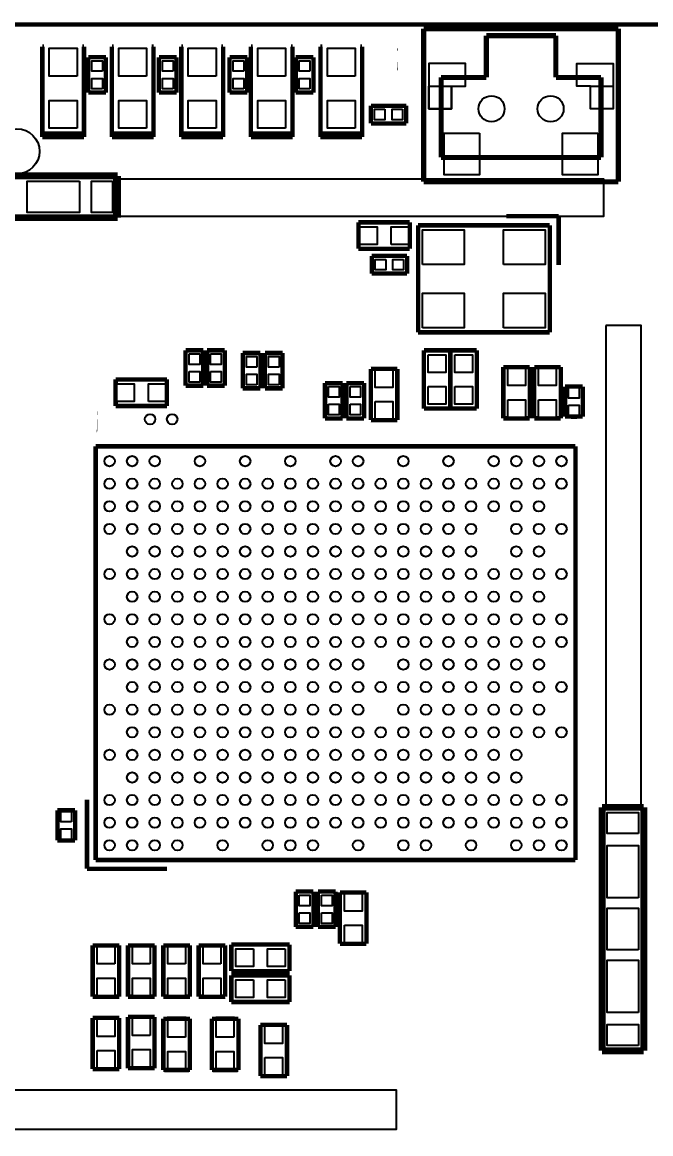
# Model space of a CAD drawing. Extents: x -0.1 to 61.6, y -10.9 to 72.
# Drawn here: x 20.54 to 38.62, y 40 to 71.97 of the extents above; entities that cross this region are included whole.
import ezdxf
from ezdxf.enums import TextEntityAlignment as Align

# ---------------------------------------------------------------- set-up
doc = ezdxf.new("R2010")
doc.units = 0
for name, color, linetype in [('BG_DESIGN_OUTLINE', 7, 'CONTINUOUS'), ('BG_OUTLINE', 5, 'CONTINUOUS'), ('PG_SILKSCREEN_TOP', 40, 'CONTINUOUS'), ('PIN_TOP', 141, 'CONTINUOUS'), ('RD_SILKSCREEN_TOP', 120, 'CONTINUOUS')]:
    doc.layers.add(name, color=color, linetype=linetype)

msp = doc.modelspace()

# ---------------------------------------------------------------- linework, layer by layer
at = {"layer": 'BG_DESIGN_OUTLINE'}
msp.add_lwpolyline([(0.508, 0), (61.040772, 0, 0.010521), (61.548772, 0.508), (61.548772, 71.402702, 0.010521), (61.040772, 71.910702), (0.508, 71.910702, 0.010521), (0, 71.402702), (0, 0.508, 0.010521)], format="xyb", close=True, dxfattribs=at)
at = {"layer": 'BG_OUTLINE', "const_width": 0.127}
msp.add_lwpolyline([(0, 0.508), (0, 71.402702, -0.010521), (0.508, 71.910702), (61.040772, 71.910702, -0.010521), (61.548772, 71.402702), (61.548772, 0.508, -0.010521), (61.040772, 0), (0.508, 0, -0.010521), (0, 0.508)], format="xyb", dxfattribs=at)
at = {"layer": 'BG_OUTLINE'}
msp.add_lwpolyline([(0.508, 0), (61.040772, 0, 0.010521), (61.548772, 0.508), (61.548772, 71.402702, 0.010521), (61.040772, 71.910702), (0.508, 71.910702, 0.010521), (0, 71.402702), (0, 0.508, 0.010521)], format="xyb", close=True, dxfattribs=at)
msp.add_lwpolyline([(0.508, 0), (61.040772, 0, 0.010521), (61.548772, 0.508), (61.548772, 71.402702, 0.010521), (61.040772, 71.910702), (0.508, 71.910702, 0.010521), (0, 71.402702), (0, 0.508, 0.010521)], format="xyb", close=True, dxfattribs=at)
msp.add_lwpolyline([(0.508, 0), (61.040772, 0, 0.010521), (61.548772, 0.508), (61.548772, 71.402702, 0.010521), (61.040772, 71.910702), (0.508, 71.910702, 0.010521), (0, 71.402702), (0, 0.508, 0.010521)], format="xyb", close=True, dxfattribs=at)
msp.add_lwpolyline([(0.508, 0), (61.040772, 0, 0.010521), (61.548772, 0.508), (61.548772, 71.402702, 0.010521), (61.040772, 71.910702), (0.508, 71.910702, 0.010521), (0, 71.402702), (0, 0.508, 0.010521)], format="xyb", close=True, dxfattribs=at)
msp.add_lwpolyline([(0.508, 0), (61.040772, 0, 0.010521), (61.548772, 0.508), (61.548772, 71.402702, 0.010521), (61.040772, 71.910702), (0.508, 71.910702, 0.010521), (0, 71.402702), (0, 0.508, 0.010521)], format="xyb", close=True, dxfattribs=at)
msp.add_lwpolyline([(0.508, 0), (61.040772, 0, 0.010521), (61.548772, 0.508), (61.548772, 71.402702, 0.010521), (61.040772, 71.910702), (0.508, 71.910702, 0.010521), (0, 71.402702), (0, 0.508, 0.010521)], format="xyb", close=True, dxfattribs=at)
at = {"layer": 'PG_SILKSCREEN_TOP'}
for points, const_width in [([(32.084518, 71.784464), (37.68471, 71.784464)], 0.150114), ([(32.084518, 67.384422), (32.084518, 71.784464)], 0.150114), ([(33.884616, 71.584566), (35.884612, 71.584566)], 0.150114), ([(33.884616, 70.384416), (33.884616, 71.584566)], 0.150114), ([(35.884612, 71.584566), (35.884612, 70.384416)], 0.150114), ([(37.68471, 71.784464), (37.68471, 67.384422)], 0.150114), ([(21.113242, 71.273416), (21.113242, 68.673472)], 0.127), ([(21.16328, 71.273416), (21.113242, 71.273416)], 0.127), ([(22.313138, 71.273416), (22.2631, 71.273416)], 0.127), ([(22.313138, 68.673472), (22.313138, 71.273416)], 0.127), ([(23.113238, 71.273416), (23.113238, 68.673472)], 0.127), ([(23.163276, 71.273416), (23.113238, 71.273416)], 0.127), ([(24.313134, 71.273416), (24.263096, 71.273416)], 0.127), ([(24.313134, 68.673472), (24.313134, 71.273416)], 0.127), ([(25.113234, 71.273416), (25.113234, 68.673472)], 0.127), ([(25.163272, 71.273416), (25.113234, 71.273416)], 0.127), ([(26.31313, 71.273416), (26.263092, 71.273416)], 0.127), ([(26.31313, 68.673472), (26.31313, 71.273416)], 0.127), ([(27.11323, 71.273416), (27.11323, 68.673472)], 0.127), ([(27.163268, 71.273416), (27.11323, 71.273416)], 0.127), ([(28.313126, 71.273416), (28.263088, 71.273416)], 0.127), ([(28.313126, 68.673472), (28.313126, 71.273416)], 0.127), ([(29.113226, 71.273416), (29.113226, 68.673472)], 0.127), ([(29.163264, 71.273416), (29.113226, 71.273416)], 0.127), ([(30.313122, 71.273416), (30.263084, 71.273416)], 0.127), ([(30.313122, 68.673472), (30.313122, 71.273416)], 0.127), ([(22.43582, 70.968108), (22.94382, 70.968108)], 0.127), ([(22.43582, 69.952108), (22.43582, 70.968108)], 0.127), ([(22.94382, 70.968108), (22.94382, 69.952108)], 0.127), ([(24.46782, 70.968108), (24.97582, 70.968108)], 0.127), ([(24.46782, 69.952108), (24.46782, 70.968108)], 0.127), ([(24.97582, 70.968108), (24.97582, 69.952108)], 0.127), ([(26.49982, 70.968108), (27.00782, 70.968108)], 0.127), ([(26.49982, 69.952108), (26.49982, 70.968108)], 0.127), ([(27.00782, 70.968108), (27.00782, 69.952108)], 0.127), ([(28.40482, 70.968108), (28.91282, 70.968108)], 0.127), ([(28.40482, 69.952108), (28.40482, 70.968108)], 0.127), ([(28.91282, 70.968108), (28.91282, 69.952108)], 0.127), ([(32.584644, 70.384416), (33.884616, 70.384416)], 0.150114), ([(32.584644, 68.084446), (32.584644, 70.384416)], 0.150114), ([(35.884612, 70.384416), (37.184584, 70.384416)], 0.150114), ([(37.184584, 70.384416), (37.184584, 68.084446)], 0.150114), ([(22.94382, 69.952108), (22.43582, 69.952108)], 0.127), ([(24.97582, 69.952108), (24.46782, 69.952108)], 0.127), ([(27.00782, 69.952108), (26.49982, 69.952108)], 0.127), ([(28.91282, 69.952108), (28.40482, 69.952108)], 0.127), ([(30.56382, 69.571108), (31.57982, 69.571108)], 0.127), ([(30.56382, 69.063108), (30.56382, 69.571108)], 0.127), ([(31.57982, 69.571108), (31.57982, 69.063108)], 0.127), ([(31.57982, 69.063108), (30.56382, 69.063108)], 0.127), ([(21.113242, 68.773548), (22.313138, 68.773548)], 0.127), ([(21.113242, 68.722494), (22.313138, 68.722494)], 0.127), ([(23.113238, 68.773548), (24.313134, 68.773548)], 0.127), ([(23.113238, 68.722494), (24.313134, 68.722494)], 0.127), ([(25.113234, 68.773548), (26.31313, 68.773548)], 0.127), ([(25.113234, 68.722494), (26.31313, 68.722494)], 0.127), ([(27.11323, 68.773548), (28.313126, 68.773548)], 0.127), ([(27.11323, 68.722494), (28.313126, 68.722494)], 0.127), ([(29.113226, 68.773548), (30.313122, 68.773548)], 0.127), ([(29.113226, 68.722494), (30.313122, 68.722494)], 0.127), ([(21.113242, 68.673472), (22.313138, 68.673472)], 0.127), ([(23.113238, 68.673472), (24.313134, 68.673472)], 0.127), ([(25.113234, 68.673472), (26.31313, 68.673472)], 0.127), ([(27.11323, 68.673472), (28.313126, 68.673472)], 0.127), ([(29.113226, 68.673472), (30.313122, 68.673472)], 0.127), ([(37.184584, 68.084446), (32.584644, 68.084446)], 0.150114), ([(16.278352, 67.552062), (23.278592, 67.552062)], 0.199898), ([(23.278592, 67.552062), (23.278592, 66.352166)], 0.199898), ([(37.68471, 67.384422), (32.084518, 67.384422)], 0.150114), ([(23.278592, 66.352166), (16.278352, 66.352166)], 0.199898), ([(31.924244, 66.132202), (31.924244, 63.054484)], 0.127), ([(35.708844, 66.132202), (31.924244, 66.132202)], 0.127), ([(34.465006, 66.392806), (35.96513, 66.392806)], 0.127), ([(35.708844, 63.054484), (35.708844, 66.132202)], 0.127), ([(35.96513, 66.392806), (35.96513, 64.992758)], 0.127), ([(30.58922, 65.253108), (31.60522, 65.253108)], 0.127), ([(30.58922, 64.745108), (30.58922, 65.253108)], 0.127), ([(31.60522, 65.253108), (31.60522, 64.745108)], 0.127), ([(31.60522, 64.745108), (30.58922, 64.745108)], 0.127), ([(31.924244, 63.054484), (35.708844, 63.054484)], 0.127), ([(25.234138, 62.535308), (25.742138, 62.535308)], 0.127), ([(25.234138, 61.519308), (25.234138, 62.535308)], 0.127), ([(25.742138, 62.535308), (25.742138, 61.519308)], 0.127), ([(25.852374, 62.535308), (26.360374, 62.535308)], 0.127), ([(25.852374, 61.519308), (25.852374, 62.535308)], 0.127), ([(26.360374, 62.535308), (26.360374, 61.519308)], 0.127), ([(26.88082, 62.459108), (27.38882, 62.459108)], 0.127), ([(26.88082, 61.443108), (26.88082, 62.459108)], 0.127), ([(27.38882, 62.459108), (27.38882, 61.443108)], 0.127), ([(27.51582, 62.459108), (28.02382, 62.459108)], 0.127), ([(27.51582, 61.443108), (27.51582, 62.459108)], 0.127), ([(28.02382, 62.459108), (28.02382, 61.443108)], 0.127), ([(32.08782, 62.535308), (32.08782, 60.858908)], 0.127), ([(32.84982, 62.535308), (32.08782, 62.535308)], 0.127), ([(32.84982, 62.535308), (32.84982, 60.858908)], 0.127), ([(33.61182, 62.535308), (32.84982, 62.535308)], 0.127), ([(32.84982, 60.858908), (32.84982, 62.535308)], 0.127), ([(33.61182, 60.858908), (33.61182, 62.535308)], 0.127), ([(25.742138, 61.519308), (25.234138, 61.519308)], 0.127), ([(26.360374, 61.519308), (25.852374, 61.519308)], 0.127), ([(27.38882, 61.443108), (26.88082, 61.443108)], 0.127), ([(28.02382, 61.443108), (27.51582, 61.443108)], 0.127), ([(29.24429, 61.59373), (29.75229, 61.59373)], 0.127), ([(29.24429, 60.57773), (29.24429, 61.59373)], 0.127), ([(29.75229, 61.59373), (29.75229, 60.57773)], 0.127), ([(29.862526, 61.59373), (30.370526, 61.59373)], 0.127), ([(29.862526, 60.57773), (29.862526, 61.59373)], 0.127), ([(30.370526, 61.59373), (30.370526, 60.57773)], 0.127), ([(32.08782, 60.858908), (32.84982, 60.858908)], 0.127), ([(32.84982, 60.858908), (33.61182, 60.858908)], 0.127), ([(29.75229, 60.57773), (29.24429, 60.57773)], 0.127), ([(30.370526, 60.57773), (29.862526, 60.57773)], 0.127), ([(36.44773, 59.773058), (22.64791, 59.773058)], 0.127), ([(22.64791, 59.773058), (22.64791, 47.873158)], 0.127), ([(36.44773, 47.873158), (36.44773, 59.773058)], 0.127), ([(22.39772, 49.6062), (22.39772, 47.623222)], 0.127), ([(37.215572, 49.388522), (38.415468, 49.388522)], 0.199898), ([(37.215572, 42.388282), (37.215572, 49.388522)], 0.199898), ([(38.415468, 49.388522), (38.415468, 42.388282)], 0.199898), ([(22.39772, 47.623222), (24.697944, 47.623222)], 0.127), ([(22.64791, 47.873158), (36.44773, 47.873158)], 0.127), ([(28.40482, 46.965108), (28.91282, 46.965108)], 0.127), ([(28.40482, 45.949108), (28.40482, 46.965108)], 0.127), ([(28.91282, 46.965108), (28.91282, 45.949108)], 0.127), ([(29.03982, 46.965108), (29.54782, 46.965108)], 0.127), ([(29.03982, 45.949108), (29.03982, 46.965108)], 0.127), ([(29.54782, 46.965108), (29.54782, 45.949108)], 0.127), ([(28.91282, 45.949108), (28.40482, 45.949108)], 0.127), ([(29.54782, 45.949108), (29.03982, 45.949108)], 0.127), ([(28.22702, 45.441108), (26.55062, 45.441108)], 0.127), ([(26.55062, 45.441108), (26.55062, 44.679108)], 0.127), ([(28.22702, 44.679108), (28.22702, 45.441108)], 0.127), ([(26.55062, 44.679108), (28.22702, 44.679108)], 0.127), ([(28.22702, 44.552108), (26.55062, 44.552108)], 0.127), ([(26.55062, 44.552108), (26.55062, 43.790108)], 0.127), ([(28.22702, 43.790108), (28.22702, 44.552108)], 0.127), ([(26.55062, 43.790108), (28.22702, 43.790108)], 0.127), ([(38.415468, 42.388282), (37.215572, 42.388282)], 0.199898)]:
    msp.add_lwpolyline(points, dxfattribs=dict(at, const_width=const_width))
for points in [[(32.234632, 69.484494), (32.884618, 69.484494), (32.884618, 70.13448), (33.284668, 70.13448), (33.284668, 70.784466), (32.234632, 70.784466)], [(37.534596, 69.484494), (36.88461, 69.484494), (36.88461, 70.13448), (36.48456, 70.13448), (36.48456, 70.784466), (37.534596, 70.784466)], [(23.17242, 67.462908), (23.17242, 66.396108), (37.26942, 66.396108), (37.26942, 67.462908)], [(37.32022, 63.246508), (37.32022, 49.352708), (38.33622, 49.352708), (38.33622, 63.246508)], [(18.09242, 40.132508), (31.297118, 40.132508), (31.297118, 41.250108), (18.09242, 41.250108)]]:
    msp.add_lwpolyline(points, close=True, dxfattribs=at)
at = {"layer": 'PG_SILKSCREEN_TOP', "const_width": 0.127}
for points in [[(31.68142, 65.456308), (30.20822, 65.456308, -0.006773), (30.20822, 66.218308)], [(30.20822, 66.218308), (31.68142, 66.218308, -0.006773), (31.68142, 65.456308)], [(30.56382, 60.528708), (30.56382, 62.001908, -0.006773), (31.32582, 62.001908)], [(31.32582, 62.001908), (31.32582, 60.528708, -0.006773), (30.56382, 60.528708)], [(34.37382, 60.579508), (34.37382, 62.052708, -0.006773), (35.13582, 62.052708)], [(35.13582, 62.052708), (35.13582, 60.579508, -0.006773), (34.37382, 60.579508)], [(35.26282, 60.579508), (35.26282, 62.052708, -0.006773), (36.02482, 62.052708)], [(36.02482, 62.052708), (36.02482, 60.579508, -0.006773), (35.26282, 60.579508)], [(24.69642, 60.935108), (23.22322, 60.935108, -0.006773), (23.22322, 61.697108)], [(23.22322, 61.697108), (24.69642, 61.697108, -0.006773), (24.69642, 60.935108)], [(36.15182, 60.630308), (36.15182, 61.493908, -0.007621), (36.65982, 61.493908)], [(36.65982, 61.493908), (36.65982, 60.630308, -0.007621), (36.15182, 60.630308)], [(21.54682, 48.438308), (21.54682, 49.301908, -0.007621), (22.05482, 49.301908)], [(22.05482, 49.301908), (22.05482, 48.438308, -0.007621), (21.54682, 48.438308)], [(29.67482, 45.466508), (29.67482, 46.939708, -0.006773), (30.43682, 46.939708)], [(30.43682, 46.939708), (30.43682, 45.466508, -0.006773), (29.67482, 45.466508)], [(22.56282, 43.942508), (22.56282, 45.415708, -0.006773), (23.32482, 45.415708)], [(23.32482, 45.415708), (23.32482, 43.942508, -0.006773), (22.56282, 43.942508)], [(23.57882, 43.942508), (23.57882, 45.415708, -0.006773), (24.34082, 45.415708)], [(24.34082, 45.415708), (24.34082, 43.942508, -0.006773), (23.57882, 43.942508)], [(24.59482, 43.942508), (24.59482, 45.415708, -0.006773), (25.35682, 45.415708)], [(25.35682, 45.415708), (25.35682, 43.942508, -0.006773), (24.59482, 43.942508)], [(25.61082, 43.942508), (25.61082, 45.415708, -0.006773), (26.37282, 45.415708)], [(26.37282, 45.415708), (26.37282, 43.942508, -0.006773), (25.61082, 43.942508)], [(22.56282, 41.859708), (22.56282, 43.332908, -0.006773), (23.32482, 43.332908)], [(23.32482, 43.332908), (23.32482, 41.859708, -0.006773), (22.56282, 41.859708)], [(23.57882, 41.885108), (23.57882, 43.358308, -0.006773), (24.34082, 43.358308)], [(24.34082, 43.358308), (24.34082, 41.885108, -0.006773), (23.57882, 41.885108)], [(24.59482, 41.834308), (24.59482, 43.307508, -0.006773), (25.35682, 43.307508)], [(25.35682, 43.307508), (25.35682, 41.834308, -0.006773), (24.59482, 41.834308)], [(25.99182, 41.834308), (25.99182, 43.307508, -0.006773), (26.75382, 43.307508)], [(26.75382, 43.307508), (26.75382, 41.834308, -0.006773), (25.99182, 41.834308)], [(27.38882, 41.656508), (27.38882, 43.129708, -0.006773), (28.15082, 43.129708)], [(28.15082, 43.129708), (28.15082, 41.656508, -0.006773), (27.38882, 41.656508)]]:
    msp.add_lwpolyline(points, format="xyb", dxfattribs=at)
at = {"layer": 'PIN_TOP'}
for points in [[(22.11324, 70.423532), (21.31314, 70.423532), (21.31314, 71.223632), (22.11324, 71.223632)], [(24.113236, 70.423532), (23.313136, 70.423532), (23.313136, 71.223632), (24.113236, 71.223632)], [(26.113232, 70.423532), (25.313132, 70.423532), (25.313132, 71.223632), (26.113232, 71.223632)], [(28.113228, 70.423532), (27.313128, 70.423532), (27.313128, 71.223632), (28.113228, 71.223632)], [(30.113224, 70.423532), (29.313124, 70.423532), (29.313124, 71.223632), (30.113224, 71.223632)], [(22.84222, 70.561708), (22.53742, 70.561708), (22.53742, 70.866508), (22.84222, 70.866508)], [(24.87422, 70.561708), (24.56942, 70.561708), (24.56942, 70.866508), (24.87422, 70.866508)], [(26.90622, 70.561708), (26.60142, 70.561708), (26.60142, 70.866508), (26.90622, 70.866508)], [(28.81122, 70.561708), (28.50642, 70.561708), (28.50642, 70.866508), (28.81122, 70.866508)], [(22.84222, 70.053708), (22.53742, 70.053708), (22.53742, 70.358508), (22.84222, 70.358508)], [(24.87422, 70.053708), (24.56942, 70.053708), (24.56942, 70.358508), (24.87422, 70.358508)], [(26.90622, 70.053708), (26.60142, 70.053708), (26.60142, 70.358508), (26.90622, 70.358508)], [(28.81122, 70.053708), (28.50642, 70.053708), (28.50642, 70.358508), (28.81122, 70.358508)], [(32.884491, 70.134607), (32.884491, 69.484621), (32.234505, 69.484621), (32.234505, 70.134607)], [(37.534723, 70.134607), (37.534723, 69.484621), (36.884737, 69.484621), (36.884737, 70.134607)], [(22.11324, 68.923408), (21.31314, 68.923408), (21.31314, 69.723508), (22.11324, 69.723508)], [(24.113236, 68.923408), (23.313136, 68.923408), (23.313136, 69.723508), (24.113236, 69.723508)], [(26.113232, 68.923408), (25.313132, 68.923408), (25.313132, 69.723508), (26.113232, 69.723508)], [(28.113228, 68.923408), (27.313128, 68.923408), (27.313128, 69.723508), (28.113228, 69.723508)], [(30.113224, 68.923408), (29.313124, 68.923408), (29.313124, 69.723508), (30.113224, 69.723508)], [(30.97022, 69.469508), (30.97022, 69.164708), (30.66542, 69.164708), (30.66542, 69.469508)], [(31.47822, 69.469508), (31.47822, 69.164708), (31.17342, 69.164708), (31.17342, 69.469508)], [(33.692592, 68.78447), (33.692592, 67.584574), (32.676592, 67.584574), (32.676592, 68.78447)], [(37.092636, 68.78447), (37.092636, 67.584574), (36.076636, 67.584574), (36.076636, 68.78447)], [(22.178518, 67.402075), (22.178518, 66.502153), (20.678394, 66.502153), (20.678394, 67.402075)], [(23.128478, 67.402075), (23.128478, 66.502153), (22.52853, 66.502153), (22.52853, 67.402075)], [(30.23362, 65.583308), (30.23362, 66.091308), (30.74162, 66.091308), (30.74162, 65.583308)], [(31.14802, 65.583308), (31.14802, 66.091308), (31.65602, 66.091308), (31.65602, 65.583308)], [(32.049974, 65.00241), (32.049974, 66.002408), (33.24987, 66.002408), (33.24987, 65.00241)], [(34.38017, 65.004188), (34.38017, 66.004186), (35.580066, 66.004186), (35.580066, 65.004188)], [(30.99562, 65.151508), (30.99562, 64.846708), (30.69082, 64.846708), (30.69082, 65.151508)], [(31.50362, 65.151508), (31.50362, 64.846708), (31.19882, 64.846708), (31.19882, 65.151508)], [(32.051752, 63.180976), (32.051752, 64.180974), (33.251648, 64.180974), (33.251648, 63.180976)], [(34.378392, 63.180976), (34.378392, 64.180974), (35.578288, 64.180974), (35.578288, 63.180976)], [(25.335738, 62.433708), (25.640538, 62.433708), (25.640538, 62.128908), (25.335738, 62.128908)], [(25.953974, 62.433708), (26.258774, 62.433708), (26.258774, 62.128908), (25.953974, 62.128908)], [(27.28722, 62.052708), (26.98242, 62.052708), (26.98242, 62.357508), (27.28722, 62.357508)], [(27.92222, 62.052708), (27.61742, 62.052708), (27.61742, 62.357508), (27.92222, 62.357508)], [(32.21482, 62.408308), (32.72282, 62.408308), (32.72282, 61.900308), (32.21482, 61.900308)], [(32.97682, 62.408308), (33.48482, 62.408308), (33.48482, 61.900308), (32.97682, 61.900308)], [(25.335738, 61.925708), (25.640538, 61.925708), (25.640538, 61.620908), (25.335738, 61.620908)], [(25.953974, 61.925708), (26.258774, 61.925708), (26.258774, 61.620908), (25.953974, 61.620908)], [(27.28722, 61.544708), (26.98242, 61.544708), (26.98242, 61.849508), (27.28722, 61.849508)], [(27.92222, 61.544708), (27.61742, 61.544708), (27.61742, 61.849508), (27.92222, 61.849508)], [(30.69082, 61.976508), (31.19882, 61.976508), (31.19882, 61.468508), (30.69082, 61.468508)], [(34.50082, 62.027308), (35.00882, 62.027308), (35.00882, 61.519308), (34.50082, 61.519308)], [(35.38982, 62.027308), (35.89782, 62.027308), (35.89782, 61.519308), (35.38982, 61.519308)], [(23.24862, 61.062108), (23.24862, 61.570108), (23.75662, 61.570108), (23.75662, 61.062108)], [(24.16302, 61.062108), (24.16302, 61.570108), (24.67102, 61.570108), (24.67102, 61.062108)], [(29.34589, 61.49213), (29.65069, 61.49213), (29.65069, 61.18733), (29.34589, 61.18733)], [(29.964126, 61.49213), (30.268926, 61.49213), (30.268926, 61.18733), (29.964126, 61.18733)], [(32.21482, 61.493908), (32.72282, 61.493908), (32.72282, 60.985908), (32.21482, 60.985908)], [(32.97682, 61.493908), (33.48482, 61.493908), (33.48482, 60.985908), (32.97682, 60.985908)], [(36.25342, 61.468508), (36.55822, 61.468508), (36.55822, 61.163708), (36.25342, 61.163708)], [(34.50082, 61.112908), (35.00882, 61.112908), (35.00882, 60.604908), (34.50082, 60.604908)], [(35.38982, 61.112908), (35.89782, 61.112908), (35.89782, 60.604908), (35.38982, 60.604908)], [(29.34589, 60.98413), (29.65069, 60.98413), (29.65069, 60.67933), (29.34589, 60.67933)], [(29.964126, 60.98413), (30.268926, 60.98413), (30.268926, 60.67933), (29.964126, 60.67933)], [(30.69082, 61.062108), (31.19882, 61.062108), (31.19882, 60.554108), (30.69082, 60.554108)], [(36.25342, 60.960508), (36.55822, 60.960508), (36.55822, 60.655708), (36.25342, 60.655708)], [(21.95322, 48.971708), (21.64842, 48.971708), (21.64842, 49.276508), (21.95322, 49.276508)], [(38.265481, 48.63846), (37.365559, 48.63846), (37.365559, 49.238408), (38.265481, 49.238408)], [(21.95322, 48.463708), (21.64842, 48.463708), (21.64842, 48.768508), (21.95322, 48.768508)], [(38.265481, 46.788324), (37.365559, 46.788324), (37.365559, 48.288448), (38.265481, 48.288448)], [(28.50642, 46.863508), (28.81122, 46.863508), (28.81122, 46.558708), (28.50642, 46.558708)], [(29.14142, 46.863508), (29.44622, 46.863508), (29.44622, 46.558708), (29.14142, 46.558708)], [(29.80182, 46.914308), (30.30982, 46.914308), (30.30982, 46.406308), (29.80182, 46.406308)], [(38.265481, 45.288454), (37.365559, 45.288454), (37.365559, 46.48835), (38.265481, 46.48835)], [(28.50642, 46.355508), (28.81122, 46.355508), (28.81122, 46.050708), (28.50642, 46.050708)], [(29.14142, 46.355508), (29.44622, 46.355508), (29.44622, 46.050708), (29.14142, 46.050708)], [(29.80182, 45.999908), (30.30982, 45.999908), (30.30982, 45.491908), (29.80182, 45.491908)], [(23.19782, 44.882308), (22.68982, 44.882308), (22.68982, 45.390308), (23.19782, 45.390308)], [(24.21382, 44.882308), (23.70582, 44.882308), (23.70582, 45.390308), (24.21382, 45.390308)], [(25.22982, 44.882308), (24.72182, 44.882308), (24.72182, 45.390308), (25.22982, 45.390308)], [(26.24582, 44.882308), (25.73782, 44.882308), (25.73782, 45.390308), (26.24582, 45.390308)], [(27.18562, 45.314108), (27.18562, 44.806108), (26.67762, 44.806108), (26.67762, 45.314108)], [(28.10002, 45.314108), (28.10002, 44.806108), (27.59202, 44.806108), (27.59202, 45.314108)], [(38.265481, 43.488356), (37.365559, 43.488356), (37.365559, 44.98848), (38.265481, 44.98848)], [(23.19782, 43.967908), (22.68982, 43.967908), (22.68982, 44.475908), (23.19782, 44.475908)], [(24.21382, 43.967908), (23.70582, 43.967908), (23.70582, 44.475908), (24.21382, 44.475908)], [(25.22982, 43.967908), (24.72182, 43.967908), (24.72182, 44.475908), (25.22982, 44.475908)], [(26.24582, 43.967908), (25.73782, 43.967908), (25.73782, 44.475908), (26.24582, 44.475908)], [(27.18562, 44.425108), (27.18562, 43.917108), (26.67762, 43.917108), (26.67762, 44.425108)], [(28.10002, 44.425108), (28.10002, 43.917108), (27.59202, 43.917108), (27.59202, 44.425108)], [(22.68982, 43.307508), (23.19782, 43.307508), (23.19782, 42.799508), (22.68982, 42.799508)], [(24.21382, 42.824908), (23.70582, 42.824908), (23.70582, 43.332908), (24.21382, 43.332908)], [(25.22982, 42.774108), (24.72182, 42.774108), (24.72182, 43.282108), (25.22982, 43.282108)], [(26.62682, 42.774108), (26.11882, 42.774108), (26.11882, 43.282108), (26.62682, 43.282108)], [(27.51582, 43.104308), (28.02382, 43.104308), (28.02382, 42.596308), (27.51582, 42.596308)], [(38.265481, 42.538396), (37.365559, 42.538396), (37.365559, 43.138344), (38.265481, 43.138344)], [(22.68982, 42.393108), (23.19782, 42.393108), (23.19782, 41.885108), (22.68982, 41.885108)], [(24.21382, 41.910508), (23.70582, 41.910508), (23.70582, 42.418508), (24.21382, 42.418508)], [(25.22982, 41.859708), (24.72182, 41.859708), (24.72182, 42.367708), (25.22982, 42.367708)], [(26.62682, 41.859708), (26.11882, 41.859708), (26.11882, 42.367708), (26.62682, 42.367708)], [(27.51582, 42.189908), (28.02382, 42.189908), (28.02382, 41.681908), (27.51582, 41.681908)]]:
    msp.add_lwpolyline(points, close=True, dxfattribs=at)
for centre, radius in [((34.03473, 69.484494), 0.375031), ((35.734498, 69.484494), 0.375031), ((20.382992, 68.260214), 0.649986), ((24.21382, 60.554108), 0.149987), ((24.84882, 60.554108), 0.149987), ((23.047706, 59.348116), 0.149987), ((23.697946, 59.348116), 0.149987), ((24.347932, 59.348116), 0.149987), ((25.647904, 59.348116), 0.149987), ((26.947876, 59.348116), 0.149987), ((28.247848, 59.348116), 0.149987), ((29.54782, 59.348116), 0.149987), ((30.197806, 59.348116), 0.149987), ((31.497778, 59.348116), 0.149987), ((32.79775, 59.348116), 0.149987), ((34.097722, 59.348116), 0.149987), ((34.747708, 59.348116), 0.149987), ((35.397694, 59.348116), 0.149987), ((36.047934, 59.348116), 0.149987), ((23.047706, 58.69813), 0.149987), ((23.697946, 58.69813), 0.149987), ((24.347932, 58.69813), 0.149987), ((24.997918, 58.69813), 0.149987), ((25.647904, 58.69813), 0.149987), ((26.29789, 58.69813), 0.149987), ((26.947876, 58.69813), 0.149987), ((27.597862, 58.69813), 0.149987), ((28.247848, 58.69813), 0.149987), ((28.897834, 58.69813), 0.149987), ((29.54782, 58.69813), 0.149987), ((30.197806, 58.69813), 0.149987), ((30.847792, 58.69813), 0.149987), ((31.497778, 58.69813), 0.149987), ((32.147764, 58.69813), 0.149987), ((32.79775, 58.69813), 0.149987), ((33.447736, 58.69813), 0.149987), ((34.097722, 58.69813), 0.149987), ((34.747708, 58.69813), 0.149987), ((35.397694, 58.69813), 0.149987), ((36.047934, 58.69813), 0.149987), ((23.047706, 58.048144), 0.149987), ((23.697946, 58.048144), 0.149987), ((24.347932, 58.048144), 0.149987), ((24.997918, 58.048144), 0.149987), ((25.647904, 58.048144), 0.149987), ((26.29789, 58.048144), 0.149987), ((26.947876, 58.048144), 0.149987), ((27.597862, 58.048144), 0.149987), ((28.247848, 58.048144), 0.149987), ((28.897834, 58.048144), 0.149987), ((29.54782, 58.048144), 0.149987), ((30.197806, 58.048144), 0.149987), ((30.847792, 58.048144), 0.149987), ((31.497778, 58.048144), 0.149987), ((32.147764, 58.048144), 0.149987), ((32.79775, 58.048144), 0.149987), ((33.447736, 58.048144), 0.149987), ((34.097722, 58.048144), 0.149987), ((34.747708, 58.048144), 0.149987), ((35.397694, 58.048144), 0.149987), ((23.047706, 57.398158), 0.149987), ((23.697946, 57.398158), 0.149987), ((24.347932, 57.398158), 0.149987), ((24.997918, 57.398158), 0.149987), ((25.647904, 57.398158), 0.149987), ((26.29789, 57.398158), 0.149987), ((26.947876, 57.398158), 0.149987), ((27.597862, 57.398158), 0.149987), ((28.247848, 57.398158), 0.149987), ((28.897834, 57.398158), 0.149987), ((29.54782, 57.398158), 0.149987), ((30.197806, 57.398158), 0.149987), ((30.847792, 57.398158), 0.149987), ((31.497778, 57.398158), 0.149987), ((32.147764, 57.398158), 0.149987), ((32.79775, 57.398158), 0.149987), ((33.447736, 57.398158), 0.149987), ((34.747708, 57.398158), 0.149987), ((35.397694, 57.398158), 0.149987), ((36.047934, 57.398158), 0.149987), ((23.697946, 56.748172), 0.149987), ((24.347932, 56.748172), 0.149987), ((24.997918, 56.748172), 0.149987), ((25.647904, 56.748172), 0.149987), ((26.29789, 56.748172), 0.149987), ((26.947876, 56.748172), 0.149987), ((27.597862, 56.748172), 0.149987), ((28.247848, 56.748172), 0.149987), ((28.897834, 56.748172), 0.149987), ((29.54782, 56.748172), 0.149987), ((30.197806, 56.748172), 0.149987), ((30.847792, 56.748172), 0.149987), ((31.497778, 56.748172), 0.149987), ((32.147764, 56.748172), 0.149987), ((32.79775, 56.748172), 0.149987), ((33.447736, 56.748172), 0.149987), ((34.747708, 56.748172), 0.149987), ((35.397694, 56.748172), 0.149987), ((23.047706, 56.098186), 0.149987), ((23.697946, 56.098186), 0.149987), ((24.347932, 56.098186), 0.149987), ((24.997918, 56.098186), 0.149987), ((25.647904, 56.098186), 0.149987), ((26.29789, 56.098186), 0.149987), ((26.947876, 56.098186), 0.149987), ((27.597862, 56.098186), 0.149987), ((28.247848, 56.098186), 0.149987), ((28.897834, 56.098186), 0.149987), ((29.54782, 56.098186), 0.149987), ((30.197806, 56.098186), 0.149987), ((30.847792, 56.098186), 0.149987), ((31.497778, 56.098186), 0.149987), ((32.147764, 56.098186), 0.149987), ((32.79775, 56.098186), 0.149987), ((33.447736, 56.098186), 0.149987), ((34.097722, 56.098186), 0.149987), ((34.747708, 56.098186), 0.149987), ((35.397694, 56.098186), 0.149987), ((36.047934, 56.098186), 0.149987), ((23.697946, 55.4482), 0.149987), ((24.347932, 55.4482), 0.149987), ((24.997918, 55.4482), 0.149987), ((25.647904, 55.4482), 0.149987), ((26.29789, 55.4482), 0.149987), ((26.947876, 55.4482), 0.149987), ((27.597862, 55.4482), 0.149987), ((28.247848, 55.4482), 0.149987), ((28.897834, 55.4482), 0.149987), ((29.54782, 55.4482), 0.149987), ((30.197806, 55.4482), 0.149987), ((30.847792, 55.4482), 0.149987), ((31.497778, 55.4482), 0.149987), ((32.147764, 55.4482), 0.149987), ((32.79775, 55.4482), 0.149987), ((33.447736, 55.4482), 0.149987), ((34.097722, 55.4482), 0.149987), ((34.747708, 55.4482), 0.149987), ((35.397694, 55.4482), 0.149987), ((23.047706, 54.798214), 0.149987), ((23.697946, 54.798214), 0.149987), ((24.347932, 54.798214), 0.149987), ((24.997918, 54.798214), 0.149987), ((25.647904, 54.798214), 0.149987), ((26.29789, 54.798214), 0.149987), ((26.947876, 54.798214), 0.149987), ((27.597862, 54.798214), 0.149987), ((28.247848, 54.798214), 0.149987), ((28.897834, 54.798214), 0.149987), ((29.54782, 54.798214), 0.149987), ((30.197806, 54.798214), 0.149987), ((30.847792, 54.798214), 0.149987), ((31.497778, 54.798214), 0.149987), ((32.147764, 54.798214), 0.149987), ((32.79775, 54.798214), 0.149987), ((33.447736, 54.798214), 0.149987), ((34.097722, 54.798214), 0.149987), ((34.747708, 54.798214), 0.149987), ((35.397694, 54.798214), 0.149987), ((36.047934, 54.798214), 0.149987), ((23.697946, 54.148228), 0.149987), ((24.347932, 54.148228), 0.149987), ((24.997918, 54.148228), 0.149987), ((25.647904, 54.148228), 0.149987), ((26.29789, 54.148228), 0.149987), ((26.947876, 54.148228), 0.149987), ((27.597862, 54.148228), 0.149987), ((28.247848, 54.148228), 0.149987), ((28.897834, 54.148228), 0.149987), ((29.54782, 54.148228), 0.149987), ((30.197806, 54.148228), 0.149987), ((30.847792, 54.148228), 0.149987), ((31.497778, 54.148228), 0.149987), ((32.147764, 54.148228), 0.149987), ((32.79775, 54.148228), 0.149987), ((33.447736, 54.148228), 0.149987), ((34.097722, 54.148228), 0.149987), ((34.747708, 54.148228), 0.149987), ((35.397694, 54.148228), 0.149987), ((36.047934, 54.148228), 0.149987), ((23.047706, 53.497988), 0.149987), ((23.697946, 53.497988), 0.149987), ((24.347932, 53.497988), 0.149987), ((24.997918, 53.497988), 0.149987), ((25.647904, 53.497988), 0.149987), ((26.29789, 53.497988), 0.149987), ((26.947876, 53.497988), 0.149987), ((27.597862, 53.497988), 0.149987), ((28.247848, 53.497988), 0.149987), ((28.897834, 53.497988), 0.149987), ((29.54782, 53.497988), 0.149987), ((30.197806, 53.497988), 0.149987), ((31.497778, 53.497988), 0.149987), ((32.147764, 53.497988), 0.149987), ((32.79775, 53.497988), 0.149987), ((33.447736, 53.497988), 0.149987), ((34.097722, 53.497988), 0.149987), ((34.747708, 53.497988), 0.149987), ((35.397694, 53.497988), 0.149987), ((23.697946, 52.848002), 0.149987), ((24.347932, 52.848002), 0.149987), ((24.997918, 52.848002), 0.149987), ((25.647904, 52.848002), 0.149987), ((26.29789, 52.848002), 0.149987), ((26.947876, 52.848002), 0.149987), ((27.597862, 52.848002), 0.149987), ((28.247848, 52.848002), 0.149987), ((28.897834, 52.848002), 0.149987), ((29.54782, 52.848002), 0.149987), ((30.197806, 52.848002), 0.149987), ((30.847792, 52.848002), 0.149987), ((31.497778, 52.848002), 0.149987), ((32.147764, 52.848002), 0.149987), ((32.79775, 52.848002), 0.149987), ((33.447736, 52.848002), 0.149987), ((34.097722, 52.848002), 0.149987), ((34.747708, 52.848002), 0.149987), ((35.397694, 52.848002), 0.149987), ((36.047934, 52.848002), 0.149987), ((23.047706, 52.198016), 0.149987), ((23.697946, 52.198016), 0.149987), ((24.347932, 52.198016), 0.149987), ((24.997918, 52.198016), 0.149987), ((25.647904, 52.198016), 0.149987), ((26.29789, 52.198016), 0.149987), ((26.947876, 52.198016), 0.149987), ((27.597862, 52.198016), 0.149987), ((28.247848, 52.198016), 0.149987), ((28.897834, 52.198016), 0.149987), ((29.54782, 52.198016), 0.149987), ((30.197806, 52.198016), 0.149987), ((31.497778, 52.198016), 0.149987), ((32.147764, 52.198016), 0.149987), ((32.79775, 52.198016), 0.149987), ((33.447736, 52.198016), 0.149987), ((34.097722, 52.198016), 0.149987), ((34.747708, 52.198016), 0.149987), ((35.397694, 52.198016), 0.149987), ((23.697946, 51.54803), 0.149987), ((24.347932, 51.54803), 0.149987), ((24.997918, 51.54803), 0.149987), ((25.647904, 51.54803), 0.149987), ((26.29789, 51.54803), 0.149987), ((26.947876, 51.54803), 0.149987), ((27.597862, 51.54803), 0.149987), ((28.247848, 51.54803), 0.149987), ((28.897834, 51.54803), 0.149987), ((29.54782, 51.54803), 0.149987), ((30.197806, 51.54803), 0.149987), ((30.847792, 51.54803), 0.149987), ((31.497778, 51.54803), 0.149987), ((32.147764, 51.54803), 0.149987), ((32.79775, 51.54803), 0.149987), ((33.447736, 51.54803), 0.149987), ((34.097722, 51.54803), 0.149987), ((34.747708, 51.54803), 0.149987), ((35.397694, 51.54803), 0.149987), ((36.047934, 51.54803), 0.149987), ((23.047706, 50.898044), 0.149987), ((23.697946, 50.898044), 0.149987), ((24.347932, 50.898044), 0.149987), ((24.997918, 50.898044), 0.149987), ((25.647904, 50.898044), 0.149987), ((26.29789, 50.898044), 0.149987), ((26.947876, 50.898044), 0.149987), ((27.597862, 50.898044), 0.149987), ((28.247848, 50.898044), 0.149987), ((28.897834, 50.898044), 0.149987), ((29.54782, 50.898044), 0.149987), ((30.197806, 50.898044), 0.149987), ((30.847792, 50.898044), 0.149987), ((31.497778, 50.898044), 0.149987), ((32.147764, 50.898044), 0.149987), ((32.79775, 50.898044), 0.149987), ((33.447736, 50.898044), 0.149987), ((34.097722, 50.898044), 0.149987), ((34.747708, 50.898044), 0.149987), ((23.697946, 50.248058), 0.149987), ((24.347932, 50.248058), 0.149987), ((24.997918, 50.248058), 0.149987), ((25.647904, 50.248058), 0.149987), ((26.29789, 50.248058), 0.149987), ((26.947876, 50.248058), 0.149987), ((27.597862, 50.248058), 0.149987), ((28.247848, 50.248058), 0.149987), ((28.897834, 50.248058), 0.149987), ((29.54782, 50.248058), 0.149987), ((30.197806, 50.248058), 0.149987), ((30.847792, 50.248058), 0.149987), ((31.497778, 50.248058), 0.149987), ((32.147764, 50.248058), 0.149987), ((32.79775, 50.248058), 0.149987), ((33.447736, 50.248058), 0.149987), ((34.097722, 50.248058), 0.149987), ((34.747708, 50.248058), 0.149987), ((23.047706, 49.598072), 0.149987), ((23.697946, 49.598072), 0.149987), ((24.347932, 49.598072), 0.149987), ((24.997918, 49.598072), 0.149987), ((25.647904, 49.598072), 0.149987), ((26.29789, 49.598072), 0.149987), ((26.947876, 49.598072), 0.149987), ((27.597862, 49.598072), 0.149987), ((28.247848, 49.598072), 0.149987), ((28.897834, 49.598072), 0.149987), ((29.54782, 49.598072), 0.149987), ((30.197806, 49.598072), 0.149987), ((30.847792, 49.598072), 0.149987), ((31.497778, 49.598072), 0.149987), ((32.147764, 49.598072), 0.149987), ((32.79775, 49.598072), 0.149987), ((33.447736, 49.598072), 0.149987), ((34.097722, 49.598072), 0.149987), ((34.747708, 49.598072), 0.149987), ((35.397694, 49.598072), 0.149987), ((36.047934, 49.598072), 0.149987), ((23.047706, 48.948086), 0.149987), ((23.697946, 48.948086), 0.149987), ((24.347932, 48.948086), 0.149987), ((24.997918, 48.948086), 0.149987), ((25.647904, 48.948086), 0.149987), ((26.29789, 48.948086), 0.149987), ((26.947876, 48.948086), 0.149987), ((27.597862, 48.948086), 0.149987), ((28.247848, 48.948086), 0.149987), ((28.897834, 48.948086), 0.149987), ((29.54782, 48.948086), 0.149987), ((30.197806, 48.948086), 0.149987), ((30.847792, 48.948086), 0.149987), ((31.497778, 48.948086), 0.149987), ((32.147764, 48.948086), 0.149987), ((32.79775, 48.948086), 0.149987), ((33.447736, 48.948086), 0.149987), ((34.097722, 48.948086), 0.149987), ((34.747708, 48.948086), 0.149987), ((35.397694, 48.948086), 0.149987), ((36.047934, 48.948086), 0.149987), ((23.047706, 48.2981), 0.149987), ((23.697946, 48.2981), 0.149987), ((24.347932, 48.2981), 0.149987), ((24.997918, 48.2981), 0.149987), ((26.29789, 48.2981), 0.149987), ((27.597862, 48.2981), 0.149987), ((28.247848, 48.2981), 0.149987), ((28.897834, 48.2981), 0.149987), ((30.197806, 48.2981), 0.149987), ((31.497778, 48.2981), 0.149987), ((32.147764, 48.2981), 0.149987), ((33.447736, 48.2981), 0.149987), ((34.747708, 48.2981), 0.149987), ((35.397694, 48.2981), 0.149987), ((36.047934, 48.2981), 0.149987)]:
    msp.add_circle(centre, radius, dxfattribs=at)

# ---------------------------------------------------------------- texts
at = {"layer": 'RD_SILKSCREEN_TOP', "width": 0.02032}
for s, p in [('J7', (31.32582, 70.587108)), ('U6', (22.68982, 60.173108))]:
    msp.add_text(s, height=0.635, dxfattribs=at).set_placement(p, align=Align.CENTER)

doc.saveas('drawing.dxf')
